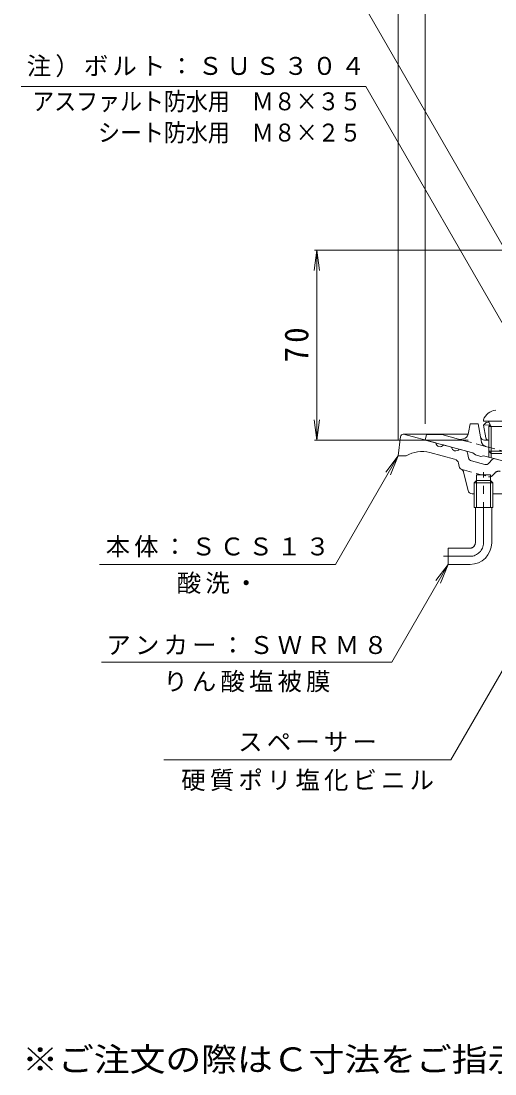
# Model space of a CAD drawing. Units: millimetres, scale not verified. Extents: x -285 to 231, y -346 to 340.
# Drawn here: x -284.6 to -109.8, y -277.3 to 110.9 of the extents above; entities that cross this region are included whole.
import ezdxf
from ezdxf.enums import TextEntityAlignment as Align

# ---------------------------------------------------------------- set-up
doc = ezdxf.new("R2010")
doc.units = ezdxf.units.MM
doc.header["$LTSCALE"] = 3
doc.linetypes.add('CHAIN1', pattern=[8, 5, -1, 1, -1])
doc.linetypes.add('DASHED1', pattern=[1.8, 1.2, -0.6])
for name, color, linetype, lineweight in [('0-0_通り芯', 3, 'Continuous', 9), ('0-1_躯体', 2, 'Continuous', 9), ('0-2_仕上', 6, 'Continuous', 9), ('0-4_その他', 7, 'Continuous', 9), ('0-5_寸法', 7, 'Continuous', 9)]:
    doc.layers.add(name, color=color, linetype=linetype, lineweight=lineweight)
doc.layers.add('F-0_F-0ﾚｲﾔ', color=2, linetype='Continuous')
doc.styles.add('ＭＳ ゴシック', font='')
doc.styles.get('ＭＳ ゴシック').set_extended_font_data('MS Gothic')

msp = doc.modelspace()

# ---------------------------------------------------------------- linework, layer by layer
at = {"layer": '0-0_通り芯'}
for p, q in [((-144.57, -42.306), (-145.46, -49.43)), ((-119.624, -41.43), (-143.577, -41.43)), ((-143.46, -41.43), (-131.604, -44.607)), ((-128.707, -45.383), (-125.809, -46.16)), ((-145.46, -49.43), (-142.46, -49.43)), ((-124.63, -50.617), (-133.818, -48.155)), ((-120.61, -47.553), (-122.911, -46.936)), ((-119.889, -48.318), (-119.527, -50.091)), ((-122.95, -53.314), (-123.189, -52.148)), ((-118.445, -51.239), (-113.475, -52.571)), ((-110.764, -50.763), (-111.964, -52.117)), ((-121.31, -55.462), (-119.671, -62.18)), ((-116.51, -56.43), (-111.41, -56.43)), ((-116.51, -58.43), (-116.51, -56.43)), ((-111.41, -58.43), (-111.41, -56.43)), ((-116.51, -58.43), (-117.41, -59.33)), ((-117.41, -59.33), (-110.51, -59.33)), ((-117.41, -68.43), (-117.41, -59.33)), ((-111.41, -58.43), (-116.51, -58.43)), ((-116.51, -68.43), (-116.51, -58.43)), ((-111.41, -58.43), (-110.51, -59.33)), ((-111.41, -58.43), (-111.41, -68.43)), ((-110.51, -59.33), (-110.51, -68.43)), ((-117.41, -63.43), (-118.192, -63.43)), ((-105.392, -63.43), (-110.51, -63.43)), ((-117.41, -68.43), (-110.51, -68.43)), ((-116.96, -81.43), (-116.96, -68.43)), ((-110.96, -81.43), (-110.96, -68.43)), ((-118.96, -83.43), (-126.96, -83.43)), ((-126.96, -89.43), (-126.96, -83.43)), ((-118.96, -89.43), (-126.96, -89.43))]:
    msp.add_line(p, q, dxfattribs=at)
at = {"layer": '0-0_通り芯', "linetype": 'DASHED1'}
for p, q in [((-121.869, -54.463), (-112.122, -57.074)), ((-110.612, -56.62), (-109.821, -55.729))]:
    msp.add_line(p, q, dxfattribs=at)
at = {"layer": '0-0_通り芯', "linetype": 'CHAIN1'}
for p, q in [((-113.96, -81.43), (-113.96, -55.398)), ((-128.724, -86.43), (-118.96, -86.43))]:
    msp.add_line(p, q, dxfattribs=at)
at = {"layer": '0-0_通り芯'}
for centre, radius, start, end in [((-143.577, -42.43), 1, 90, 172.87468), ((-129.994, -44.391), 1.625, 187.61929, 322.3797), ((-124.198, -45.944), 1.625, 187.62059, 322.37891), ((-136.665, -58.78), 11, 74.99997, 121.79021), ((-120.869, -48.519), 1, 11.56642, 75.00078), ((-118.057, -49.79), 1.5, 191.5649, 254.99991), ((-110.016, -51.427), 1, 75.00021, 138.43497), ((-125.148, -52.549), 2, 11.56621, 75.0005), ((-121.48, -53.014), 1.5, 191.562, 255.0002), ((-122.789, -55.712), 1.5, 9.57385, 65.77805), ((-113.087, -51.122), 1.5, 254.99991, 318.43558), ((-118.192, -61.93), 1.5, 189.57259, 270), ((-118.96, -81.43), 2, 270, 0), ((-118.96, -81.43), 8, 270, 0)]:
    msp.add_arc(centre, radius, start, end, dxfattribs=at)
at = {"layer": '0-0_通り芯', "linetype": 'DASHED1'}
for centre, radius, start, end in [((-111.734, -55.625), 1.5, 255.00128, 318.43651), ((-108.325, -57.056), 2, 74.99976, 138.43507)]:
    msp.add_arc(centre, radius, start, end, dxfattribs=at)
at = {"layer": '0-0_通り芯', "linetype": 'CHAIN1'}
for radius in [2, 5]:
    msp.add_arc((-118.96, -81.43), radius, 270, 0, dxfattribs=at)
at = {"layer": '0-1_躯体'}
for p, q in [((-119.453, -40.793), (-118.96, -37.574)), ((-115.96, -37.574), (-118.96, -37.574)), ((-115.064, -42.356), (-115.96, -37.574)), ((-135.46, -43.574), (-134.96, -41.574)), ((-129.401, -41.574), (-134.96, -41.574)), ((-123.195, -43.237), (-129.401, -41.574)), ((-113.591, -43.574), (-112.001, -43.574)), ((-114.96, -49.584), (-113.96, -49.335)), ((-96.273, -54.074), (-113.96, -49.335)), ((-112.001, -47.704), (-112.001, -49.859)), ((-111.131, -48.574), (-111.131, -50.093))]:
    msp.add_line(p, q, dxfattribs=at)
at = {"layer": '0-1_躯体', "color": 6, "linetype": 'DASHED1'}
msp.add_line((-113.96, -38.074), (-111.653, -37.969), dxfattribs=at)
at = {"layer": '0-1_躯体', "linetype": 'DASHED1'}
for p, q in [((-114.692, -44.34), (-115.064, -42.356)), ((-113.244, -45.903), (-123.195, -43.237)), ((-113.244, -45.903), (-101.411, -49.074))]:
    msp.add_line(p, q, dxfattribs=at)
at = {"layer": '0-1_躯体'}
msp.add_lwpolyline([(-114.96, -49.584), (-116.96, -49.048), (-117.96, -48.263), (-135.46, -43.574)], dxfattribs=at)
for centre, radius, start, end in [((-122.419, -40.339), 3, 254.99973, 351.29286), ((-113.591, -42.074), 1.5, 190.61534, 270)]:
    msp.add_arc(centre, radius, start, end, dxfattribs=at)
at = {"layer": '0-1_躯体', "linetype": 'DASHED1'}
msp.add_arc((-112.726, -43.971), 2, 190.61488, 255.0005, dxfattribs=at)
at = {"layer": '0-2_仕上', "color": 4}
for p, q in [((-114.001, -36.074), (-114.001, -36.574)), ((-104.001, -36.574), (-114.001, -36.574)), ((-111.131, -38.574), (-112.183, -36.701)), ((-112.001, -38.574), (-111.561, -37.81)), ((-106.001, -38.574), (-112.001, -38.574)), ((-112.001, -38.574), (-112.001, -47.704)), ((-111.131, -38.574), (-111.131, -48.574)), ((-106.001, -47.704), (-112.001, -47.704)), ((-111.131, -48.574), (-112.001, -47.704)), ((-106.871, -48.574), (-111.131, -48.574))]:
    msp.add_line(p, q, dxfattribs=at)
at = {"layer": '0-2_仕上'}
for p, q in [((-113.96, -38.074), (-112.96, -37.074)), ((-113.109, -42.753), (-113.96, -38.074)), ((-112.96, -37.074), (-111.999, -37.03)), ((-112.001, -43.574), (-112.126, -43.574))]:
    msp.add_line(p, q, dxfattribs=at)
at = {"layer": '0-2_仕上', "color": 4}
for centre, radius, start, end in [((-109.001, -37.895), 5.321, 95.16605, 159.98405), ((-112.401, -36.824), 0.25, 29.32918, 90)]:
    msp.add_arc(centre, radius, start, end, dxfattribs=at)
at = {"layer": '0-2_仕上'}
msp.add_arc((-112.126, -42.574), 1, 190.3056, 270, dxfattribs=at)
at = {"layer": '0-4_その他'}
for p, q in [((-145.46, 147.326), (-145.46, -43.43)), ((-135.46, 122.326), (-135.46, -37.574)), ((-175.46, 26.426), (-176.439, 18.99)), ((-103.649, 26.426), (-176.36, 26.426)), ((-175.46, -43.574), (-175.46, 26.426)), ((-175.46, 26.426), (-174.481, 18.99)), ((-175.46, -43.574), (-176.439, -36.138)), ((-175.46, -43.574), (-174.481, -36.138)), ((-119.625, -43.574), (-176.36, -43.574))]:
    msp.add_line(p, q, dxfattribs=at)
at = {"layer": '0-5_寸法'}
for p, q in [((-104.454, 24), (-164.745, 128.426)), ((-157.406, 86.75), (-284.562, 86.75)), ((-91.96, -26.607), (-157.406, 86.75)), ((-145.46, -49.43), (-168.554, -89.43)), ((-145.46, -49.43), (-150.026, -55.38)), ((-145.46, -49.43), (-148.33, -56.359)), ((-168.554, -89.43), (-255.642, -89.43)), ((-126.96, -89.43), (-147.745, -125.43)), ((-126.96, -89.43), (-131.526, -95.38)), ((-126.96, -89.43), (-129.83, -96.359)), ((-102.96, -121.53), (-125.996, -161.43)), ((-147.745, -125.43), (-254.912, -125.43)), ((-125.996, -161.43), (-231.925, -161.43))]:
    msp.add_line(p, q, dxfattribs=at)

# ---------------------------------------------------------------- texts
at = {"layer": '0-4_その他', "color": 2, "insert": (-178.46, -14.949), "char_height": 8.798, "attachment_point": 7, "rotation": 90, "style": 'ＭＳ ゴシック'}
msp.add_mtext('\\T1.27;\\W0.95;70', dxfattribs=at)
at = {"layer": '0-5_寸法', "color": 6, "style": 'ＭＳ ゴシック', "width": 0.9}
for s, p in [('アスファルト防水用\u3000Ｍ８×３５', (-280.454, 76.024)), ('シート防水用\u3000Ｍ８×２５', (-256.154, 64.519))]:
    msp.add_text(s, height=6.598, dxfattribs=at).set_placement(p, align=Align.BOTTOM_LEFT)
at = {"layer": '0-5_寸法', "char_height": 6.598, "attachment_point": 7, "style": 'ＭＳ ゴシック'}
for s, insert in [('\\T1.17;注）ボルト：ＳＵＳ３０４', (-282.45, 90.202)), ('\\T1.17;本体：ＳＣＳ１３', (-253.348, -86.828)), ('\\T1.17;酸洗・', (-227.098, -100.302)), ('\\T1.17;アンカー：ＳＷＲＭ８', (-253.078, -122.784)), ('\\T1.17;りん酸塩被膜', (-232.078, -136.596)), ('\\T1.17;スペーサー', (-204.461, -158.554)), ('\\T1.17;硬質ポリ塩化ビニル', (-225.461, -172.989))]:
    msp.add_mtext(s, dxfattribs=dict(at, insert=insert))
at = {"layer": 'F-0_F-0ﾚｲﾔ', "style": 'ＭＳ ゴシック', "width": 1.1}
msp.add_text('※ご注文の際はＣ寸法をご指示ください。', height=8.798, dxfattribs=at).set_placement((-284.108, -278.941), align=Align.BOTTOM_LEFT)

doc.saveas('drawing.dxf')
